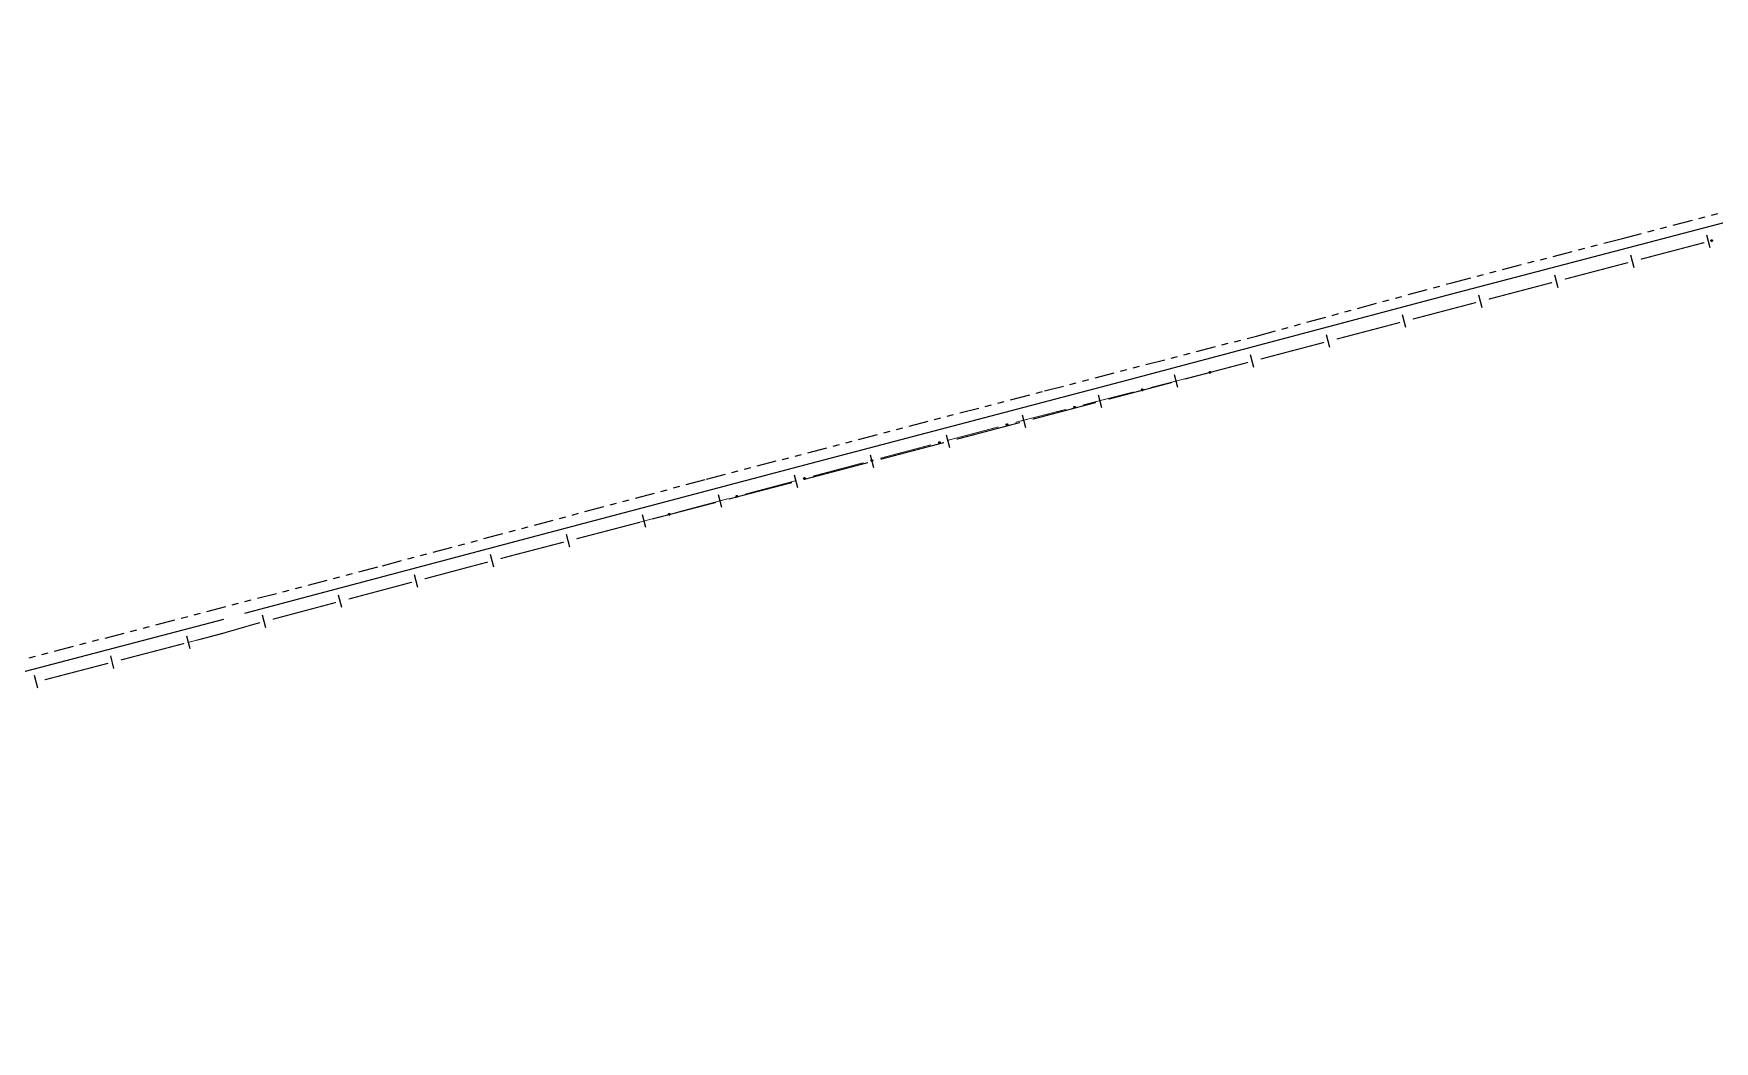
# Model space of a CAD drawing. Extents: x 208948 to 212966, y 4875285 to 4878160.
# Drawn here: x 211052.8 to 211437.7, y 4875649.2 to 4875880.1 of the extents above; entities that cross this region are included whole.
import ezdxf

# ---------------------------------------------------------------- set-up
doc = ezdxf.new("R2010")
doc.units = 0
doc.header["$LTSCALE"] = 1.5
doc.header["$MEASUREMENT"] = 0
doc.linetypes.add('TRACO_25', pattern=[8, 3, -1, 1, -1, 1, -1])
for name, color, linetype in [('LM-LIM-SETORES-BAIRROS', 7, 'CONTINUOUS'), ('SV-EIXO-ROD-ESTR', 7, 'CONTINUOUS'), ('SV-FX-DOM-EST', 20, 'CONTINUOUS'), ('SV-ROD-ESTADUAIS', 20, 'CONTINUOUS')]:
    doc.layers.add(name, color=color, linetype=linetype)

msp = doc.modelspace()

# ---------------------------------------------------------------- linework, layer by layer
at = {"layer": 'LM-LIM-SETORES-BAIRROS', "const_width": 0.25}
for points in [[(211420.847538, 4875828.360724), (211435.355365, 4875832.171623)], [(211403.438145, 4875823.787646), (211417.945972, 4875827.598544)], [(211386.028753, 4875819.214567), (211400.53658, 4875823.025466)], [(211368.61936, 4875814.641489), (211383.127187, 4875818.452387)], [(211351.209967, 4875810.06841), (211365.717794, 4875813.879309)], [(211338.636764, 4875806.764692), (211339.529451, 4875807.000186)], [(211339.529451, 4875807.000186), (211348.308402, 4875809.30623)], [(211316.397588, 4875800.897916), (211330.901399, 4875804.724074)], [(211333.802161, 4875805.489306), (211338.636764, 4875806.764692)], [(211298.993016, 4875796.306526), (211313.496826, 4875800.132684)], [(211281.588444, 4875791.715135), (211296.092254, 4875795.541294)], [(211264.183872, 4875787.123745), (211278.687682, 4875790.949904)], [(211246.779299, 4875782.532355), (211261.28311, 4875786.358513)], [(211234.08991, 4875779.184847), (211243.878537, 4875781.767123)], [(211211.955316, 4875773.406119), (211226.468856, 4875777.195201)], [(211229.371564, 4875777.953018), (211233.241841, 4875778.96344)], [(211233.241841, 4875778.96344), (211234.08991, 4875779.184847)], [(211194.539067, 4875768.859219), (211209.052607, 4875772.648302)], [(211178.090278, 4875764.56535), (211178.588605, 4875764.694996)], [(211178.588605, 4875764.694996), (211191.636359, 4875768.101403)], [(211162.675643, 4875760.555038), (211174.219141, 4875763.558225)], [(211177.122493, 4875764.313569), (211178.090278, 4875764.56535)], [(211142.313434, 4875755.131044), (211156.808008, 4875758.992044)], [(211159.706923, 4875759.764244), (211162.605838, 4875760.536444)], [(211162.605838, 4875760.536444), (211162.675643, 4875760.555038)], [(211124.919945, 4875750.497844), (211139.414519, 4875754.358844)], [(211107.526456, 4875745.864643), (211122.02103, 4875749.725644)], [(211090.175224, 4875741.081133), (211095.013704, 4875742.341733)], [(211095.013704, 4875742.341733), (211095.401334, 4875742.442724)], [(211095.401334, 4875742.442724), (211102.699418, 4875744.561523)], [(211102.699418, 4875744.561523), (211103.422502, 4875744.77145)], [(211103.422502, 4875744.77145), (211104.627541, 4875745.092443)], [(211072.756697, 4875736.542972), (211087.272136, 4875740.324773)], [(211055.338169, 4875732.004812), (211069.853609, 4875735.786612)]]:
    msp.add_lwpolyline(points, dxfattribs=at)
at = {"layer": 'LM-LIM-SETORES-BAIRROS'}
for points in [[(211436.703643, 4875830.9749), (211435.941464, 4875833.876466)], [(211419.294251, 4875826.401822), (211418.532071, 4875829.303387)], [(211401.884858, 4875821.828743), (211401.122678, 4875824.730309)], [(211384.475465, 4875817.255665), (211383.713286, 4875820.15723)], [(211367.066073, 4875812.682586), (211366.303893, 4875815.584152)], [(211349.65668, 4875808.109508), (211348.8945, 4875811.011073)], [(211332.250935, 4875803.528771), (211331.485703, 4875806.429533)], [(211314.846363, 4875798.93738), (211314.081131, 4875801.838142)], [(211297.441791, 4875794.34599), (211296.676559, 4875797.246752)], [(211280.037218, 4875789.7546), (211279.271987, 4875792.655362)], [(211262.632646, 4875785.163209), (211261.867414, 4875788.063972)], [(211245.228074, 4875780.571819), (211244.462842, 4875783.472581)], [(211227.815333, 4875775.996453), (211227.057517, 4875778.899161)], [(211210.399085, 4875771.449554), (211209.641269, 4875774.352262)], [(211192.982837, 4875766.902654), (211192.22502, 4875769.805362)], [(211175.564597, 4875762.35833), (211174.809253, 4875765.261682)], [(211158.160413, 4875757.799987), (211157.388213, 4875760.698902)], [(211140.766924, 4875753.166786), (211139.994724, 4875756.065701)], [(211123.373435, 4875748.533586), (211122.601235, 4875751.432501)], [(211105.979946, 4875743.900386), (211105.207746, 4875746.799301)], [(211088.618012, 4875739.125349), (211087.861652, 4875742.028437)], [(211071.199485, 4875734.587188), (211070.443125, 4875737.490276)], [(211053.780957, 4875730.049028), (211053.024597, 4875732.952116)]]:
    msp.add_lwpolyline(points, dxfattribs=at)
at = {"layer": 'SV-EIXO-ROD-ESTR', "const_width": 0.18}
for points in [[(211423.535974, 4875829.066919), (211433.200768, 4875831.634361)], [(211433.200768, 4875831.634361), (211433.752316, 4875831.780878)], [(211433.752316, 4875831.780878), (211435.134527, 4875832.144822)], [(211324.113235, 4875802.947442), (211326.050128, 4875803.445888)], [(211326.050128, 4875803.445888), (211326.297183, 4875803.509465)], [(211308.618095, 4875798.959882), (211320.23945, 4875801.950552)], [(211293.122955, 4875794.972321), (211304.74431, 4875797.962992)], [(211277.975147, 4875791.074144), (211289.249171, 4875793.975431)], [(211262.165025, 4875786.873499), (211273.76265, 4875789.954911)], [(211277.628525, 4875790.982049), (211277.975147, 4875791.074144)], [(211246.701526, 4875782.764948), (211258.29915, 4875785.846361)], [(211231.238026, 4875778.656398), (211242.835651, 4875781.737811)], [(211215.774527, 4875774.547848), (211227.372152, 4875777.629261)], [(211200.311028, 4875770.439298), (211211.908652, 4875773.52071)], [(211184.847956, 4875766.329139), (211196.445255, 4875769.411776)], [(211087.989529, 4875740.511679), (211097.64672, 4875743.107571)], [(211097.64672, 4875743.107571), (211098.24898, 4875743.26946)]]:
    msp.add_lwpolyline(points, dxfattribs=at)
at = {"layer": 'SV-EIXO-ROD-ESTR'}
for points in [[(211436.901632, 4875832.723943), (211436.925669, 4875832.766537), (211436.955037, 4875832.79823), (211436.98714, 4875832.817613), (211437.019974, 4875832.827344), (211437.054686, 4875832.833516), (211437.091057, 4875832.832018), (211437.131055, 4875832.821413), (211437.173953, 4875832.797601), (211437.204441, 4875832.765382), (211437.225128, 4875832.734925), (211437.237247, 4875832.701272), (211437.242678, 4875832.66745), (211437.239872, 4875832.629722), (211437.228729, 4875832.589292), (211437.203741, 4875832.546737), (211437.174736, 4875832.515864), (211437.143193, 4875832.497931), (211437.109282, 4875832.485962), (211437.073768, 4875832.480086), (211437.038075, 4875832.481762), (211436.997388, 4875832.493055), (211436.955713, 4875832.518274), (211436.924591, 4875832.546852), (211436.90622, 4875832.578135), (211436.895188, 4875832.611785), (211436.888574, 4875832.646526), (211436.888558, 4875832.683149), (211436.901632, 4875832.723943)], [(211322.009761, 4875802.519796), (211322.034035, 4875802.562255), (211322.06358, 4875802.593784), (211322.095791, 4875802.612987), (211322.128679, 4875802.622535), (211322.163425, 4875802.628513), (211322.199787, 4875802.626811), (211322.239726, 4875802.615983), (211322.282489, 4875802.591932), (211322.312797, 4875802.559544), (211322.333314, 4875802.528972), (211322.345244, 4875802.495251), (211322.350486, 4875802.4614), (211322.34747, 4875802.423688), (211322.336101, 4875802.383321), (211322.310876, 4875802.340906), (211322.281699, 4875802.310195), (211322.250056, 4875802.292439), (211322.21608, 4875802.28066), (211322.180533, 4875802.274981), (211322.14485, 4875802.276857), (211322.104227, 4875802.288377), (211322.062693, 4875802.313829), (211322.031731, 4875802.34258), (211322.013535, 4875802.373965), (211322.002691, 4875802.407676), (211321.996271, 4875802.442454), (211321.99646, 4875802.479076), (211322.009761, 4875802.519796)], [(211306.514621, 4875798.532235), (211306.538896, 4875798.574695), (211306.56844, 4875798.606223), (211306.600651, 4875798.625426), (211306.633539, 4875798.634974), (211306.668285, 4875798.640952), (211306.704647, 4875798.639251), (211306.744586, 4875798.628423), (211306.787349, 4875798.604372), (211306.817657, 4875798.571983), (211306.838174, 4875798.541412), (211306.850104, 4875798.507691), (211306.855346, 4875798.473839), (211306.85233, 4875798.436127), (211306.840961, 4875798.39576), (211306.815736, 4875798.353345), (211306.786559, 4875798.322635), (211306.754916, 4875798.304878), (211306.72094, 4875798.293099), (211306.685393, 4875798.287421), (211306.64971, 4875798.289297), (211306.609087, 4875798.300816), (211306.567553, 4875798.326268), (211306.536591, 4875798.355019), (211306.518395, 4875798.386404), (211306.507551, 4875798.420116), (211306.501131, 4875798.454893), (211306.50132, 4875798.491516), (211306.514621, 4875798.532235)], [(211291.019482, 4875794.544675), (211291.043756, 4875794.587134), (211291.0733, 4875794.618662), (211291.105511, 4875794.637866), (211291.138399, 4875794.647414), (211291.173146, 4875794.653392), (211291.209507, 4875794.65169), (211291.249446, 4875794.640862), (211291.292209, 4875794.616811), (211291.322518, 4875794.584422), (211291.343034, 4875794.553851), (211291.354964, 4875794.52013), (211291.360206, 4875794.486279), (211291.35719, 4875794.448567), (211291.345821, 4875794.4082), (211291.320596, 4875794.365785), (211291.291419, 4875794.335074), (211291.259776, 4875794.317318), (211291.2258, 4875794.305538), (211291.190253, 4875794.29986), (211291.15457, 4875794.301736), (211291.113947, 4875794.313256), (211291.072413, 4875794.338708), (211291.041451, 4875794.367458), (211291.023255, 4875794.398844), (211291.012411, 4875794.432555), (211291.005991, 4875794.467332), (211291.00618, 4875794.503955), (211291.019482, 4875794.544675)], [(211275.528458, 4875790.537975), (211275.552399, 4875790.580623), (211275.581697, 4875790.612381), (211275.613756, 4875790.631835), (211275.646568, 4875790.64164), (211275.681267, 4875790.647889), (211275.717641, 4875790.646472), (211275.757663, 4875790.635957), (211275.800613, 4875790.61224), (211275.831174, 4875790.58009), (211275.851928, 4875790.549679), (211275.864122, 4875790.516053), (211275.869628, 4875790.482243), (211275.866907, 4875790.444509), (211275.855854, 4875790.404055), (211275.830961, 4875790.361444), (211275.802025, 4875790.330506), (211275.770522, 4875790.312503), (211275.736639, 4875790.300458), (211275.701138, 4875790.294502), (211275.665441, 4875790.296099), (211275.624729, 4875790.307301), (211275.582998, 4875790.332428), (211275.551812, 4875790.360935), (211275.533371, 4875790.392178), (211275.522264, 4875790.425803), (211275.515572, 4875790.460529), (211275.515475, 4875790.497152), (211275.528458, 4875790.537975)], [(211260.064958, 4875786.429424), (211260.0889, 4875786.472072), (211260.118197, 4875786.50383), (211260.150256, 4875786.523285), (211260.183069, 4875786.533089), (211260.217768, 4875786.539339), (211260.254141, 4875786.537922), (211260.294164, 4875786.527406), (211260.337114, 4875786.50369), (211260.367674, 4875786.471539), (211260.388429, 4875786.441129), (211260.400623, 4875786.407503), (211260.406129, 4875786.373693), (211260.403407, 4875786.335959), (211260.392355, 4875786.295504), (211260.367462, 4875786.252893), (211260.338526, 4875786.221956), (211260.307023, 4875786.203952), (211260.273139, 4875786.191908), (211260.237638, 4875786.185952), (211260.201941, 4875786.187549), (211260.16123, 4875786.198751), (211260.119498, 4875786.223877), (211260.088312, 4875786.252385), (211260.069871, 4875786.283627), (211260.058764, 4875786.317253), (211260.052073, 4875786.351979), (211260.051975, 4875786.388602), (211260.064958, 4875786.429424)], [(211244.601459, 4875782.320874), (211244.6254, 4875782.363522), (211244.654698, 4875782.39528), (211244.686757, 4875782.414735), (211244.71957, 4875782.424539), (211244.754268, 4875782.430789), (211244.790642, 4875782.429371), (211244.830664, 4875782.418856), (211244.873614, 4875782.39514), (211244.904175, 4875782.362989), (211244.92493, 4875782.332579), (211244.937123, 4875782.298952), (211244.94263, 4875782.265143), (211244.939908, 4875782.227409), (211244.928855, 4875782.186954), (211244.903963, 4875782.144343), (211244.875027, 4875782.113405), (211244.843523, 4875782.095402), (211244.80964, 4875782.083358), (211244.774139, 4875782.077402), (211244.738442, 4875782.078999), (211244.69773, 4875782.0902), (211244.655999, 4875782.115327), (211244.624813, 4875782.143835), (211244.606372, 4875782.175077), (211244.595265, 4875782.208702), (211244.588574, 4875782.243429), (211244.588476, 4875782.280052), (211244.601459, 4875782.320874)], [(211229.137959, 4875778.212324), (211229.161901, 4875778.254972), (211229.191198, 4875778.28673), (211229.223258, 4875778.306184), (211229.25607, 4875778.315989), (211229.290769, 4875778.322239), (211229.327142, 4875778.320821), (211229.367165, 4875778.310306), (211229.410115, 4875778.286589), (211229.440675, 4875778.254439), (211229.46143, 4875778.224029), (211229.473624, 4875778.190402), (211229.47913, 4875778.156592), (211229.476408, 4875778.118858), (211229.465356, 4875778.078404), (211229.440463, 4875778.035793), (211229.411527, 4875778.004855), (211229.380024, 4875777.986852), (211229.34614, 4875777.974807), (211229.310639, 4875777.968851), (211229.274942, 4875777.970449), (211229.234231, 4875777.98165), (211229.192499, 4875778.006777), (211229.161313, 4875778.035284), (211229.142873, 4875778.066527), (211229.131766, 4875778.100152), (211229.125074, 4875778.134878), (211229.124977, 4875778.171501), (211229.137959, 4875778.212324)], [(211213.67446, 4875774.103774), (211213.698401, 4875774.146421), (211213.727699, 4875774.178179), (211213.759758, 4875774.197634), (211213.792571, 4875774.207439), (211213.827269, 4875774.213688), (211213.863643, 4875774.212271), (211213.903665, 4875774.201755), (211213.946615, 4875774.178039), (211213.977176, 4875774.145888), (211213.997931, 4875774.115478), (211214.010124, 4875774.081852), (211214.015631, 4875774.048042), (211214.012909, 4875774.010308), (211214.001857, 4875773.969853), (211213.976964, 4875773.927242), (211213.948028, 4875773.896305), (211213.916524, 4875773.878302), (211213.882641, 4875773.866257), (211213.84714, 4875773.860301), (211213.811443, 4875773.861898), (211213.770731, 4875773.8731), (211213.729, 4875773.898226), (211213.697814, 4875773.926734), (211213.679373, 4875773.957976), (211213.668266, 4875773.991602), (211213.661575, 4875774.026328), (211213.661477, 4875774.062951), (211213.67446, 4875774.103774)], [(211198.211001, 4875769.995026), (211198.234938, 4875770.037676), (211198.264232, 4875770.069437), (211198.296289, 4875770.088895), (211198.329101, 4875770.098703), (211198.363799, 4875770.104956), (211198.400173, 4875770.103543), (211198.440196, 4875770.093032), (211198.483149, 4875770.06932), (211198.513713, 4875770.037172), (211198.534471, 4875770.006764), (211198.546668, 4875769.973139), (211198.552178, 4875769.93933), (211198.54946, 4875769.901596), (211198.538412, 4875769.86114), (211198.513523, 4875769.818526), (211198.484591, 4875769.787586), (211198.453089, 4875769.769579), (211198.419207, 4875769.757531), (211198.383707, 4875769.751571), (211198.34801, 4875769.753165), (211198.307297, 4875769.764362), (211198.265563, 4875769.789484), (211198.234374, 4875769.817989), (211198.21593, 4875769.849229), (211198.204819, 4875769.882853), (211198.198124, 4875769.917579), (211198.198023, 4875769.954202), (211198.211001, 4875769.995026)]]:
    msp.add_lwpolyline(points, close=True, dxfattribs=at)
for points in [[(211436.888558, 4875832.683149), (211437.173953, 4875832.797601)], [(211436.888574, 4875832.646526), (211437.204441, 4875832.765382)], [(211436.893176, 4875832.665905), (211437.184652, 4875832.78075)], [(211436.895188, 4875832.611785), (211437.225128, 4875832.734925)], [(211436.895265, 4875832.631179), (211437.20952, 4875832.750611)], [(211436.896366, 4875832.702021), (211437.149575, 4875832.80679)], [(211436.901632, 4875832.723943), (211437.131055, 4875832.821413)], [(211436.903326, 4875832.595204), (211437.230152, 4875832.715124)], [(211436.90622, 4875832.578135), (211437.237247, 4875832.701272)], [(211436.915668, 4875832.746612), (211437.104012, 4875832.824425)], [(211436.918957, 4875832.562633), (211437.237171, 4875832.683108)], [(211436.924591, 4875832.546852), (211437.242678, 4875832.66745)], [(211436.925669, 4875832.766537), (211437.091057, 4875832.832018)], [(211436.942332, 4875832.784676), (211437.064562, 4875832.829559)], [(211436.942506, 4875832.532147), (211437.236968, 4875832.646367)], [(211436.955037, 4875832.79823), (211437.054686, 4875832.833516)], [(211436.955713, 4875832.518274), (211437.239872, 4875832.629722)], [(211436.979875, 4875832.508122), (211437.231487, 4875832.608237)], [(211436.997388, 4875832.493055), (211437.228729, 4875832.589292)], [(211437.022451, 4875832.491112), (211437.208851, 4875832.56559)], [(211437.038075, 4875832.481762), (211437.203741, 4875832.546737)], [(211437.059957, 4875832.482644), (211437.183159, 4875832.529194)], [(211437.073768, 4875832.480086), (211437.174736, 4875832.515864)], [(211321.996271, 4875802.442454), (211322.312797, 4875802.559544)], [(211321.99646, 4875802.479076), (211322.282489, 4875802.591932)], [(211322.000982, 4875802.461807), (211322.293094, 4875802.575022)], [(211322.002691, 4875802.407676), (211322.333314, 4875802.528972)], [(211322.002876, 4875802.42707), (211322.317794, 4875802.544745)], [(211322.004373, 4875802.497904), (211322.258163, 4875802.601258)], [(211322.009761, 4875802.519796), (211322.239726, 4875802.615983)], [(211322.010736, 4875802.39105), (211322.338227, 4875802.509143)], [(211322.013535, 4875802.373965), (211322.345244, 4875802.495251)], [(211322.023923, 4875802.542387), (211322.212699, 4875802.619146)], [(211322.026186, 4875802.358392), (211322.345068, 4875802.477088)], [(211322.031731, 4875802.34258), (211322.350486, 4875802.4614)], [(211322.034035, 4875802.562255), (211322.199787, 4875802.626811)], [(211322.049564, 4875802.327775), (211322.344659, 4875802.440349)], [(211322.0508, 4875802.580301), (211322.173279, 4875802.624501)], [(211322.062693, 4875802.313829), (211322.34747, 4875802.423688)], [(211322.06358, 4875802.593784), (211322.163425, 4875802.628513)], [(211322.086797, 4875802.303541), (211322.338965, 4875802.40225)], [(211322.104227, 4875802.288377), (211322.336101, 4875802.383321)], [(211322.129278, 4875802.286294), (211322.316091, 4875802.35973)], [(211322.14485, 4875802.276857), (211322.310876, 4875802.340906)], [(211322.166736, 4875802.277617), (211322.290196, 4875802.323478)], [(211322.180533, 4875802.274981), (211322.281699, 4875802.310195)], [(211306.501131, 4875798.454893), (211306.817657, 4875798.571983)], [(211306.50132, 4875798.491516), (211306.787349, 4875798.604372)], [(211306.505842, 4875798.474246), (211306.797954, 4875798.587462)], [(211306.507551, 4875798.420116), (211306.838174, 4875798.541412)], [(211306.507736, 4875798.439509), (211306.822654, 4875798.557184)], [(211306.509233, 4875798.510344), (211306.763023, 4875798.613697)], [(211306.514621, 4875798.532235), (211306.744586, 4875798.628423)], [(211306.515597, 4875798.40349), (211306.843087, 4875798.521582)], [(211306.518395, 4875798.386404), (211306.850104, 4875798.507691)], [(211306.528784, 4875798.554826), (211306.717559, 4875798.631586)], [(211306.531046, 4875798.370832), (211306.849928, 4875798.489527)], [(211306.536591, 4875798.355019), (211306.855346, 4875798.473839)], [(211306.538896, 4875798.574695), (211306.704647, 4875798.639251)], [(211306.554424, 4875798.340214), (211306.849519, 4875798.452789)], [(211306.55566, 4875798.59274), (211306.678139, 4875798.63694)], [(211306.567553, 4875798.326268), (211306.85233, 4875798.436127)], [(211306.56844, 4875798.606223), (211306.668285, 4875798.640952)], [(211306.591658, 4875798.315981), (211306.843825, 4875798.41469)], [(211306.609087, 4875798.300816), (211306.840961, 4875798.39576)], [(211306.634139, 4875798.298733), (211306.820951, 4875798.37217)], [(211306.64971, 4875798.289297), (211306.815736, 4875798.353345)], [(211306.671596, 4875798.290056), (211306.795056, 4875798.335917)], [(211306.685393, 4875798.287421), (211306.786559, 4875798.322635)], [(211291.005991, 4875794.467332), (211291.322518, 4875794.584422)], [(211291.00618, 4875794.503955), (211291.292209, 4875794.616811)], [(211291.010702, 4875794.486686), (211291.302814, 4875794.599901)], [(211291.012411, 4875794.432555), (211291.343034, 4875794.553851)], [(211291.012596, 4875794.451949), (211291.327514, 4875794.569624)], [(211291.014093, 4875794.522783), (211291.267883, 4875794.626136)], [(211291.019482, 4875794.544675), (211291.249446, 4875794.640862)], [(211291.020457, 4875794.415929), (211291.347948, 4875794.534022)], [(211291.023255, 4875794.398844), (211291.354964, 4875794.52013)], [(211291.033644, 4875794.567266), (211291.222419, 4875794.644025)], [(211291.035906, 4875794.383271), (211291.354788, 4875794.501967)], [(211291.041451, 4875794.367458), (211291.360206, 4875794.486279)], [(211291.043756, 4875794.587134), (211291.209507, 4875794.65169)], [(211291.059284, 4875794.352654), (211291.354379, 4875794.465228)], [(211291.06052, 4875794.60518), (211291.182999, 4875794.649379)], [(211291.072413, 4875794.338708), (211291.35719, 4875794.448567)], [(211291.0733, 4875794.618662), (211291.173146, 4875794.653392)], [(211291.096518, 4875794.32842), (211291.348685, 4875794.427129)], [(211291.113947, 4875794.313256), (211291.345821, 4875794.4082)], [(211291.138999, 4875794.311173), (211291.325812, 4875794.384609)], [(211291.15457, 4875794.301736), (211291.320596, 4875794.365785)], [(211291.176456, 4875794.302495), (211291.299916, 4875794.348357)], [(211291.190253, 4875794.29986), (211291.291419, 4875794.335074)], [(211275.515475, 4875790.497152), (211275.800613, 4875790.61224)], [(211275.515572, 4875790.460529), (211275.831174, 4875790.58009)], [(211275.520131, 4875790.479919), (211275.81135, 4875790.595414)], [(211275.522264, 4875790.425803), (211275.851928, 4875790.549679)], [(211275.522297, 4875790.445197), (211275.836285, 4875790.565331)], [(211275.523241, 4875790.516041), (211275.776215, 4875790.621375)], [(211275.528458, 4875790.537975), (211275.757663, 4875790.635957)], [(211275.530439, 4875790.40924), (211275.856997, 4875790.529889)], [(211275.533371, 4875790.392178), (211275.864122, 4875790.516053)], [(211275.542443, 4875790.560675), (211275.730613, 4875790.638908)], [(211275.546143, 4875790.376704), (211275.864087, 4875790.497889)], [(211275.551812, 4875790.360935), (211275.869628, 4875790.482243)], [(211275.552399, 4875790.580623), (211275.717641, 4875790.646472)], [(211275.569022, 4875790.598798), (211275.691152, 4875790.643954)], [(211275.569759, 4875790.346271), (211275.863966, 4875790.461148)], [(211275.581697, 4875790.612381), (211275.681267, 4875790.647889)], [(211275.582998, 4875790.332428), (211275.866907, 4875790.444509)], [(211275.607182, 4875790.322329), (211275.85857, 4875790.423006)], [(211275.624729, 4875790.307301), (211275.855854, 4875790.404055)], [(211275.649796, 4875790.305414), (211275.836029, 4875790.380308)], [(211275.665441, 4875790.296099), (211275.830961, 4875790.361444)], [(211275.68732, 4875790.29703), (211275.810418, 4875790.343854)], [(211275.701138, 4875790.294502), (211275.802025, 4875790.330506)], [(211260.051975, 4875786.388602), (211260.337114, 4875786.50369)], [(211260.052073, 4875786.351979), (211260.367674, 4875786.471539)], [(211260.056632, 4875786.371368), (211260.347851, 4875786.486864)], [(211260.058764, 4875786.317253), (211260.388429, 4875786.441129)], [(211260.058798, 4875786.336647), (211260.372786, 4875786.45678)], [(211260.059741, 4875786.407491), (211260.312716, 4875786.512825)], [(211260.064958, 4875786.429424), (211260.294164, 4875786.527406)], [(211260.06694, 4875786.30069), (211260.393497, 4875786.421339)], [(211260.069871, 4875786.283627), (211260.400623, 4875786.407503)], [(211260.078943, 4875786.452125), (211260.267113, 4875786.530358)], [(211260.082643, 4875786.268154), (211260.400588, 4875786.389338)], [(211260.088312, 4875786.252385), (211260.406129, 4875786.373693)], [(211260.0889, 4875786.472072), (211260.254141, 4875786.537922)], [(211260.105523, 4875786.490248), (211260.227652, 4875786.535404)], [(211260.10626, 4875786.23772), (211260.400467, 4875786.352598)], [(211260.118197, 4875786.50383), (211260.217768, 4875786.539339)], [(211260.119498, 4875786.223877), (211260.403407, 4875786.335959)], [(211260.143682, 4875786.213778), (211260.39507, 4875786.314455)], [(211260.16123, 4875786.198751), (211260.392355, 4875786.295504)], [(211260.186297, 4875786.196864), (211260.37253, 4875786.271758)], [(211260.201941, 4875786.187549), (211260.367462, 4875786.252893)], [(211260.223821, 4875786.188479), (211260.346919, 4875786.235304)], [(211260.237638, 4875786.185952), (211260.338526, 4875786.221956)], [(211244.588476, 4875782.280052), (211244.873614, 4875782.39514)], [(211244.588574, 4875782.243429), (211244.904175, 4875782.362989)], [(211244.593133, 4875782.262818), (211244.884351, 4875782.378313)], [(211244.595265, 4875782.208702), (211244.92493, 4875782.332579)], [(211244.595298, 4875782.228097), (211244.909286, 4875782.34823)], [(211244.596242, 4875782.298941), (211244.849216, 4875782.404275)], [(211244.601459, 4875782.320874), (211244.830664, 4875782.418856)], [(211244.60344, 4875782.19214), (211244.929998, 4875782.312789)], [(211244.606372, 4875782.175077), (211244.937123, 4875782.298952)], [(211244.615444, 4875782.343575), (211244.803614, 4875782.421808)], [(211244.619144, 4875782.159604), (211244.937088, 4875782.280788)], [(211244.624813, 4875782.143835), (211244.94263, 4875782.265143)], [(211244.6254, 4875782.363522), (211244.790642, 4875782.429371)], [(211244.642023, 4875782.381698), (211244.764153, 4875782.426854)], [(211244.642761, 4875782.12917), (211244.936967, 4875782.244047)], [(211244.654698, 4875782.39528), (211244.754268, 4875782.430789)], [(211244.655999, 4875782.115327), (211244.939908, 4875782.227409)], [(211244.680183, 4875782.105228), (211244.931571, 4875782.205905)], [(211244.69773, 4875782.0902), (211244.928855, 4875782.186954)], [(211244.722797, 4875782.088313), (211244.90903, 4875782.163208)], [(211244.738442, 4875782.078999), (211244.903963, 4875782.144343)], [(211244.760322, 4875782.079929), (211244.883419, 4875782.126754)], [(211244.774139, 4875782.077402), (211244.875027, 4875782.113405)], [(211229.124977, 4875778.171501), (211229.410115, 4875778.286589)], [(211229.125074, 4875778.134878), (211229.440675, 4875778.254439)], [(211229.129633, 4875778.154268), (211229.420852, 4875778.269763)], [(211229.131766, 4875778.100152), (211229.46143, 4875778.224029)], [(211229.131799, 4875778.119547), (211229.445787, 4875778.23968)], [(211229.132742, 4875778.19039), (211229.385717, 4875778.295724)], [(211229.137959, 4875778.212324), (211229.367165, 4875778.310306)], [(211229.139941, 4875778.083589), (211229.466498, 4875778.204238)], [(211229.142873, 4875778.066527), (211229.473624, 4875778.190402)], [(211229.151944, 4875778.235024), (211229.340114, 4875778.313257)], [(211229.155645, 4875778.051053), (211229.473589, 4875778.172238)], [(211229.161313, 4875778.035284), (211229.47913, 4875778.156592)], [(211229.161901, 4875778.254972), (211229.327142, 4875778.320821)], [(211229.178524, 4875778.273147), (211229.300653, 4875778.318303)], [(211229.179261, 4875778.02062), (211229.473468, 4875778.135497)], [(211229.191198, 4875778.28673), (211229.290769, 4875778.322239)], [(211229.192499, 4875778.006777), (211229.476408, 4875778.118858)], [(211229.216683, 4875777.996678), (211229.468071, 4875778.097355)], [(211229.234231, 4875777.98165), (211229.465356, 4875778.078404)], [(211229.259298, 4875777.979763), (211229.445531, 4875778.054657)], [(211229.274942, 4875777.970449), (211229.440463, 4875778.035793)], [(211229.296822, 4875777.971379), (211229.41992, 4875778.018204)], [(211229.310639, 4875777.968851), (211229.411527, 4875778.004855)], [(211213.661477, 4875774.062951), (211213.946615, 4875774.178039)], [(211213.661575, 4875774.026328), (211213.977176, 4875774.145888)], [(211213.666134, 4875774.045717), (211213.957352, 4875774.161213)], [(211213.668266, 4875773.991602), (211213.997931, 4875774.115478)], [(211213.6683, 4875774.010996), (211213.982288, 4875774.131129)], [(211213.669243, 4875774.08184), (211213.922217, 4875774.187174)], [(211213.67446, 4875774.103774), (211213.903665, 4875774.201755)], [(211213.676441, 4875773.975039), (211214.002999, 4875774.095688)], [(211213.679373, 4875773.957976), (211214.010124, 4875774.081852)], [(211213.688445, 4875774.126474), (211213.876615, 4875774.204707)], [(211213.692145, 4875773.942503), (211214.01009, 4875774.063687)], [(211213.697814, 4875773.926734), (211214.015631, 4875774.048042)], [(211213.698401, 4875774.146421), (211213.863643, 4875774.212271)], [(211213.715024, 4875774.164597), (211213.837154, 4875774.209753)], [(211213.715762, 4875773.912069), (211214.009968, 4875774.026947)], [(211213.727699, 4875774.178179), (211213.827269, 4875774.213688)], [(211213.729, 4875773.898226), (211214.012909, 4875774.010308)], [(211213.753184, 4875773.888128), (211214.004572, 4875773.988804)], [(211213.770731, 4875773.8731), (211214.001857, 4875773.969853)], [(211213.795798, 4875773.871213), (211213.982032, 4875773.946107)], [(211213.811443, 4875773.861898), (211213.976964, 4875773.927242)], [(211213.833323, 4875773.862828), (211213.956421, 4875773.909653)], [(211213.84714, 4875773.860301), (211213.948028, 4875773.896305)], [(211198.198023, 4875769.954202), (211198.483149, 4875770.06932)], [(211198.198124, 4875769.917579), (211198.513713, 4875770.037172)], [(211198.202681, 4875769.936969), (211198.493887, 4875770.052495)], [(211198.204819, 4875769.882853), (211198.534471, 4875770.006764)], [(211198.20485, 4875769.902248), (211198.518826, 4875770.022414)], [(211198.205786, 4875769.973092), (211198.45875, 4875770.078452)], [(211198.211001, 4875769.995026), (211198.440196, 4875770.093032)], [(211198.212996, 4875769.866291), (211198.539541, 4875769.986975)], [(211198.21593, 4875769.849229), (211198.546668, 4875769.973139)], [(211198.224984, 4875770.017728), (211198.413145, 4875770.09598)], [(211198.228703, 4875769.833757), (211198.546635, 4875769.954975)], [(211198.234374, 4875769.817989), (211198.552178, 4875769.93933)], [(211198.234938, 4875770.037676), (211198.400173, 4875770.103543)], [(211198.251559, 4875770.055853), (211198.373684, 4875770.101022)], [(211198.252323, 4875769.803326), (211198.546517, 4875769.918234)], [(211198.264232, 4875770.069437), (211198.363799, 4875770.104956)], [(211198.265563, 4875769.789484), (211198.54946, 4875769.901596)], [(211198.289748, 4875769.779388), (211198.541125, 4875769.880091)], [(211198.307297, 4875769.764362), (211198.538412, 4875769.86114)], [(211198.332364, 4875769.762477), (211198.518589, 4875769.837392)], [(211198.34801, 4875769.753165), (211198.513523, 4875769.818526)], [(211198.369889, 4875769.754097), (211198.492982, 4875769.800935)], [(211198.383707, 4875769.751571), (211198.484591, 4875769.787586)]]:
    msp.add_lwpolyline(points, dxfattribs=at)
at = {"layer": 'SV-FX-DOM-EST', "linetype": 'TRACO_25'}
msp.add_polyline3d([(210709.275617, 4875655.186281, 7.3475), (210713.64927, 4875651.597021, 7.655062), (210718.02135, 4875649.727157, 8.29902), (210721.532168, 4875649.156939, 8.289409), (210775.273845, 4875663.225578, 7.731953), (210837.783787, 4875680.002219, 7.136052), (210916.15146, 4875700.72558, 6.271034), (210916.121457, 4875700.725584, 6.271034), (210993.349481, 4875720.959253, 5.780857), (211045.980616, 4875735.517853, 5.752023), (211132.677248, 4875758.149549, 5.607854), (211206.8754, 4875777.963727, 5.540575), (211284.253446, 4875798.187381, 6.011528), (211332.816046, 4875810.767163, 6.472871), (211377.533255, 4875822.972558, 6.472871), (211416.6696, 4875833.148663, 8.926303), (211479.0057, 4875849.357094, 8.926303), (211582.937846, 4875877.261854, 9.90443), (211593.560134, 4875880.056116, 10.603093)], dxfattribs=at)
at = {"layer": 'SV-ROD-ESTADUAIS', "linetype": 'Continuous'}
for points in [[(211593.560029, 4875877.111529, 11.181984), (211589.117772, 4875875.941749, 10.183895), (211496.004741, 4875851.457551, 9.465271), (211416.298737, 4875830.540837, 9.465271), (211377.473603, 4875820.352216, 7.748559), (211301.643108, 4875800.164611, 6.693932), (211230.764158, 4875781.529622, 6.146087), (211168.073991, 4875764.982922, 5.867359), (211115.722304, 4875751.054067, 5.905804), (211101.048831, 4875747.18395, 5.905804)], [(211096.292287, 4875745.834121, 5.905804), (211050.832481, 4875733.927833, 5.80008), (211010.94586, 4875723.308271, 5.80008)]]:
    msp.add_polyline3d(points, dxfattribs=at)

doc.saveas('drawing.dxf')
